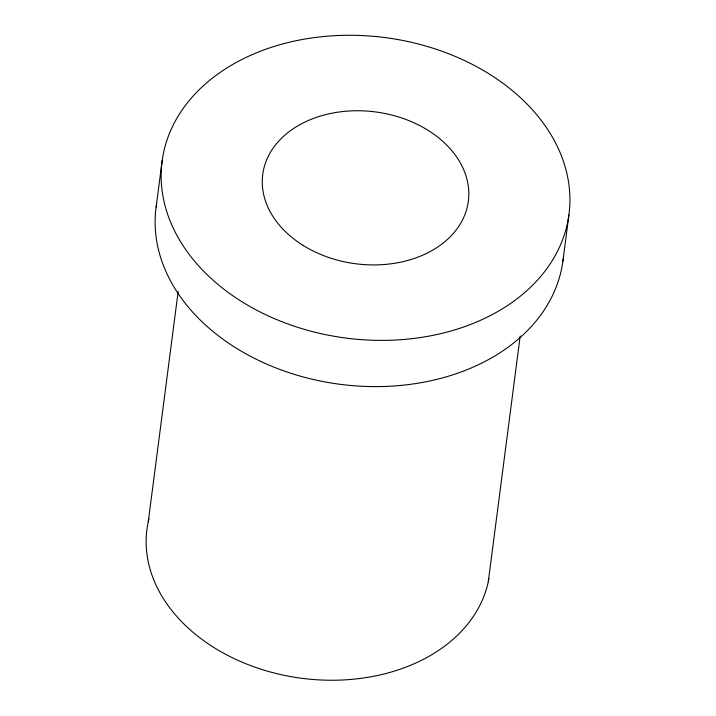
<?xml version="1.0" encoding="UTF-8"?>
<svg xmlns="http://www.w3.org/2000/svg" width="716" height="716" viewBox="0 0 716 716"><rect width="100%" height="100%" fill="white"/><g stroke="black" fill="none" stroke-linecap="round" stroke-linejoin="round"><path stroke-width="1.07" d="M156.151 206.969L162.147 160.751M148.248 521.812L178.159 291.546M488.285 581.732L520.201 335.965M562.919 261.125L568.916 214.907A205.179 151.515 7.4 0 0 281.513 44.267A205.179 151.515 7.4 0 0 246.179 304.309A205.179 151.515 7.4 0 0 568.916 214.907M488.921 578.474A172.78 127.591 7.4 0 1 291.448 676.718A172.78 127.591 7.4 0 1 148.982 518.688M563.188 258.959A205.179 151.515 7.4 0 1 338.4 384.08A205.179 151.515 7.4 0 1 156.634 203.729M303.119 245.409A103.668 76.558 7.4 0 0 468.004 203.425A103.668 76.558 7.4 0 0 325.476 114.658A103.668 76.558 7.4 0 0 303.119 245.409"/></g></svg>
